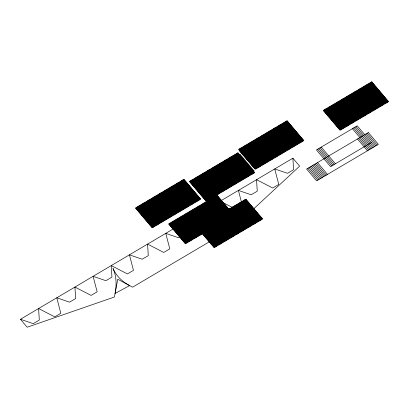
<?xml version="1.0" encoding="UTF-8"?>
<svg xmlns="http://www.w3.org/2000/svg" width="409" height="409" viewBox="0 0 409 409"><rect width="100%" height="100%" fill="white"/><g stroke="black" fill="none" stroke-linecap="round" stroke-linejoin="round"><path stroke-width="0.61" d="M268.115 140.849L269.24 138.876L275.804 137.526L273.181 150.522L272.66 151.693L270.196 152.276L270.364 153.452L268.345 154.648L267.072 154.121L265.594 155.87L264.102 155.89L248.56 153.631L252.266 148.907L254.868 148.682L257.143 147.071L256.821 145.686L264.086 141.391L265.538 142.107A18.967 6.892 -29.1 0 1 267.174 144.275A18.967 6.892 -29.1 0 1 268.11 140.849L265.538 142.107M228.605 163.943L231.182 162.685L232.307 160.711L238.871 159.357L239.71 176.437L239.183 177.608L236.719 178.191L236.888 179.367L234.873 180.558L233.6 180.037L232.123 181.785L230.625 181.806L211.627 175.466L215.338 170.742L217.936 170.512L220.216 168.902L219.889 167.521L227.153 163.227L228.605 163.943A18.967 6.892 -29.1 0 1 230.241 166.11A18.967 6.892 -29.1 0 1 231.177 162.685M218.554 233.012L232.286 224.163L236.53 224.812L299.623 166.146L292.89 158.201L20.45 319.271L27.178 327.215L114.387 297.021L117.787 279.224L132.588 287.179L219.362 235.875L218.554 233.012A242.747 88.175 -29.1 0 0 204.853 214.296M135.793 208.355L184.229 179.72M136.131 208.748L184.561 180.118M136.468 209.147L184.899 180.512M136.8 209.546L185.236 180.911M137.138 209.945L185.574 181.31M238.938 149.781L287.369 121.146M137.475 210.338L185.911 181.703M239.27 150.175L287.706 121.545M137.813 210.737L186.243 182.102M239.608 150.573L288.043 121.938M138.15 211.136L186.581 182.501M239.945 150.972L288.381 122.337M138.482 211.53L186.918 182.9M240.282 151.371L288.718 122.736M138.82 211.928L187.256 183.293M189.761 181.831L238.196 153.196M240.62 151.765L289.051 123.135M139.157 212.327L187.593 183.692M190.098 182.23L238.534 153.595M240.957 152.163L289.388 123.528M139.495 212.721L187.93 184.091M190.436 182.629L238.871 153.994M241.29 152.562L289.725 123.927M139.832 213.12L188.263 184.485M190.773 183.022L239.209 154.392M241.627 152.956L290.063 124.326M140.164 213.518L188.6 184.883M191.11 183.421L239.541 154.786M241.964 153.355L290.4 124.719M140.502 213.917L188.938 185.282M191.443 183.82L239.878 155.185M242.302 153.753L290.738 125.118M140.839 214.311L189.275 185.676M191.78 184.214L240.216 155.584M242.639 154.152L291.07 125.517M141.177 214.71L189.612 186.075M192.118 184.612L240.553 155.977M242.972 154.546L291.407 125.911M141.514 215.108L189.945 186.473M192.455 185.011L240.891 156.376M243.309 154.945L291.745 126.309M141.851 215.502L190.282 186.872M192.792 185.41L241.223 156.775M243.646 155.343L292.082 126.708M142.184 215.901L190.62 187.266M193.13 185.804L241.561 157.168M243.984 155.737L292.42 127.107M142.521 216.3L190.957 187.665M193.462 186.202L241.898 157.567M244.321 156.136L292.752 127.501M142.859 216.698L191.294 188.063M193.8 186.601L242.235 157.966M244.659 156.535L293.089 127.899M143.196 217.092L191.632 188.457M194.137 186.995L242.573 158.365M244.991 156.933L293.427 128.298M323.626 110.819L372.062 82.183M143.533 217.491L191.964 188.856M194.474 187.394L242.91 158.758M245.328 157.327L293.764 128.692M323.964 111.212L372.4 82.577M143.866 217.89L192.302 189.255M194.812 187.792L243.243 159.157M245.666 157.726L294.102 129.091M324.301 111.611L372.737 82.976M144.203 218.283L192.639 189.653M195.144 188.191L243.58 159.556M246.003 158.125L294.439 129.489M324.639 112.01L373.069 83.375M144.541 218.682L192.976 190.047M195.482 188.585L243.917 159.95M246.341 158.518L294.771 129.888M324.976 112.403L373.407 83.773M144.878 219.081L193.314 190.446M195.819 188.984L244.255 160.348M246.673 158.917L295.109 130.282M325.308 112.802L373.744 84.167M145.215 219.48L193.646 190.845M196.156 189.382L244.592 160.747M247.01 159.316L295.446 130.681M325.646 113.201L374.082 84.566M145.553 219.873L193.984 191.238M196.494 189.776L244.925 161.146M247.348 159.714L295.784 131.079M325.983 113.595L374.419 84.965M145.885 220.272L194.321 191.637M196.831 190.175L245.262 161.54M247.685 160.108L296.121 131.473M326.321 113.993L374.756 85.358M146.223 220.671L194.658 192.036M197.164 190.574L245.599 161.938M248.023 160.507L296.453 131.872M326.658 114.392L375.089 85.757M146.56 221.064L194.996 192.434M197.501 190.972L245.937 162.337M248.36 160.906L296.791 132.271M326.99 114.791L375.426 86.156M146.897 221.463L195.333 192.828M197.838 191.366L246.274 162.731M248.692 161.299L297.128 132.669M327.328 115.185L375.764 86.555M147.235 221.862L195.666 193.227M198.176 191.765L246.607 163.13M249.03 161.698L297.466 133.063M327.665 115.583L376.101 86.948M147.567 222.261L196.003 193.626M198.513 192.164L246.944 163.528M249.367 162.097L297.803 133.462M328.003 115.982L376.438 87.347M147.905 222.654L196.34 194.019M198.846 192.557L247.281 163.927M249.705 162.496L298.135 133.861M328.34 116.376L376.771 87.746M148.242 223.053L196.678 194.418M199.183 192.956L247.619 164.321M250.042 162.889L298.473 134.254M328.678 116.775L377.108 88.139M148.579 223.452L197.015 194.817M199.52 193.355L247.956 164.72M250.374 163.288L298.81 134.653M329.01 117.173L377.446 88.538M148.917 223.846L197.348 195.216M199.858 193.754L248.294 165.118M250.712 163.687L299.148 135.052M329.347 117.572L377.783 88.937M149.254 224.244L197.685 195.609M200.195 194.147L248.626 165.512M251.049 164.081L299.485 135.451M329.685 117.966L378.12 89.331M149.587 224.643L198.022 196.008M200.533 194.546L248.963 165.911M251.387 164.479L299.823 135.844M330.022 118.365L378.458 89.729M149.924 225.037L198.36 196.407M200.865 194.945L249.301 166.31M251.724 164.878L300.155 136.243M330.36 118.763L378.79 90.128M150.261 225.436L198.697 196.801M201.202 195.338L249.638 166.708M252.062 165.272L300.492 136.642M330.692 119.157L379.128 90.527M150.599 225.834L199.03 197.199M201.54 195.737L249.976 167.102M252.394 165.671L300.83 137.035M331.029 119.556L379.465 90.921M150.936 226.233L199.367 197.598M201.877 196.136L250.308 167.501M252.731 166.069L301.167 137.434M331.367 119.955L379.803 91.319M151.269 226.627L199.704 197.992M202.215 196.53L250.645 167.9M253.069 166.468L301.505 137.833M331.704 120.353L380.14 91.718M151.606 227.026L200.042 198.391M202.547 196.928L250.983 168.293M253.406 166.862L301.837 138.227M332.042 120.747L380.472 92.112M151.944 227.424L200.379 198.789M202.884 197.327L251.32 168.692M253.744 167.261L302.174 138.625M332.379 121.146L380.81 92.511M203.222 197.726L251.658 169.091M254.076 167.659L302.512 139.024M332.711 121.545L381.147 92.909M203.559 198.12L251.995 169.484M254.413 168.053L302.849 139.423M333.049 121.938L381.485 93.308M203.897 198.518L252.327 169.883M254.751 168.452L303.187 139.817M333.386 122.337L381.822 93.702M204.229 198.917L252.665 170.282M255.088 168.851L303.524 140.215M333.724 122.736L382.154 94.101M204.566 199.311L253.002 170.681M334.061 123.135L382.492 94.499M204.904 199.71L253.34 171.074M334.393 123.528L382.829 94.893M205.241 200.108L253.677 171.473M334.731 123.927L383.167 95.292M205.579 200.507L254.009 171.872M335.068 124.326L383.504 95.691M205.916 200.901L254.347 172.266M335.406 124.719L383.841 96.089M335.743 125.118L384.174 96.483M168.978 224.306L217.414 195.671M336.08 125.517L384.511 96.882M169.316 224.699L217.752 196.069M336.413 125.916L384.849 97.281M169.653 225.098L218.089 196.463M336.75 126.309L385.186 97.674M169.991 225.497L218.421 196.862M337.088 126.708L385.523 98.073M170.328 225.896L218.759 197.261M337.425 127.107L385.856 98.472M170.66 226.289L219.096 197.654M337.762 127.501L386.193 98.871M170.998 226.688L219.434 198.053M338.095 127.899L386.531 99.264M171.335 227.087L219.771 198.452M338.432 128.298L386.868 99.663M171.673 227.481L220.108 198.851M338.77 128.692L387.205 100.062M172.01 227.879L220.441 199.244M339.107 129.091L387.543 100.456M172.342 228.278L220.778 199.643M339.444 129.489L387.875 100.854M172.68 228.672L221.116 200.042M339.777 129.888L388.213 101.253M173.355 229.469L221.79 200.834M173.692 229.868L222.123 201.233M174.029 230.262L222.46 201.627M174.362 230.661L222.798 202.026M174.699 231.059L223.135 202.424M175.037 231.453L223.472 202.823M175.374 231.852L223.81 203.217M175.712 232.251L224.142 203.616M176.044 232.649L224.48 204.014M176.381 233.043L224.817 204.408M176.719 233.442L225.154 204.807M177.056 233.841L225.492 205.206M177.394 234.234L225.824 205.604M177.731 234.633L226.162 205.998M178.063 235.032L226.499 206.397M178.401 235.431L226.837 206.796M178.738 235.824L227.174 207.189M179.076 236.223L227.506 207.588M179.413 236.622L227.844 207.987M228.181 208.386L178.539 237.731L165.752 233.365L169.791 248.866L163.738 252.445L147.588 244.107L148.268 255.63L142.209 259.209L129.428 254.843L133.467 270.339L127.414 273.918L111.263 265.579L111.938 277.108L105.885 280.686L93.104 276.32L97.143 291.816L91.089 295.395L74.939 287.057L75.614 298.58L69.561 302.159L56.774 297.793L60.818 313.294L54.76 316.873L38.615 308.534L39.29 320.058L33.236 323.637L20.45 319.271M180.083 237.414L228.519 208.779M180.42 237.813L245.809 199.157L262.629 219.019L214.198 247.655L185.594 213.887M180.758 238.212L246.141 199.551M181.095 238.605L246.479 199.95M181.432 239.004L246.816 200.349M181.765 239.403L247.154 200.747M182.102 239.797L247.491 201.141M182.44 240.195L247.823 201.54M182.777 240.594L248.161 201.939M183.114 240.988L248.498 202.332M183.447 241.387L248.836 202.731M183.784 241.785L249.173 203.13M184.122 242.184L249.51 203.529M184.459 242.578L249.843 203.922M184.796 242.977L250.18 204.321M185.129 243.375L250.518 204.72M250.855 205.113L185.466 243.769L168.641 223.907L217.077 195.272L245.681 229.04M202.757 234.147L251.192 205.512M203.094 234.546L251.525 205.911M203.431 234.94L251.862 206.305M203.764 235.339L252.2 206.703M204.101 235.737L252.537 207.102M204.439 236.131L252.874 207.501M204.776 236.53L253.207 207.895M205.113 236.929L253.544 208.293M205.446 237.327L253.882 208.692M205.783 237.721L254.219 209.086M206.121 238.12L254.556 209.485M206.458 238.519L254.894 209.883M206.796 238.912L255.226 210.282M207.133 239.311L255.564 210.676M371.372 142.511L330.564 166.637L316.433 149.95L357.236 125.824L374.736 146.483M207.465 239.71L255.901 211.075M207.803 240.109L256.238 211.473M208.14 240.502L256.576 211.867M208.478 240.901L256.908 212.266M208.815 241.3L257.246 212.665M209.147 241.693L257.583 213.063M209.485 242.092L257.921 213.457M209.822 242.491L258.258 213.856M210.16 242.89L258.595 214.255M210.497 243.283L258.928 214.648M210.834 243.682L259.265 215.047M211.167 244.081L259.603 215.446M211.504 244.475L259.94 215.845M211.842 244.873L260.277 216.238M212.179 245.272L260.61 216.637M212.516 245.666L260.947 217.036M212.849 246.065L261.285 217.43M213.186 246.463L261.622 217.828M213.524 246.862L261.959 218.227M213.861 247.256L262.297 218.621M214.863 216.259L202.077 211.893L206.121 227.389M236.392 209.495L220.241 201.151L220.916 212.68M200.062 230.967L183.917 222.629L184.592 234.153M201.698 212.118L204.843 214.301A242.747 88.175 -29.1 0 0 232.276 224.173M370.513 82.5L387.338 102.368M369.301 83.216L386.127 103.083M368.095 83.932L384.915 103.799M366.883 84.648L383.708 104.515M365.672 85.363L382.497 105.231M364.46 86.079L381.285 105.946M363.248 86.795L380.073 106.662M362.037 87.511L378.862 107.378M360.83 88.226L377.65 108.094M359.618 88.942L376.444 108.809M358.407 89.658L375.232 109.525M357.195 90.374L374.02 110.241M355.983 91.089L372.809 110.957M354.772 91.805L371.597 111.672M353.565 92.521L370.385 112.388M352.353 93.237L369.179 113.104M351.142 93.952L367.967 113.82M349.93 94.668L366.755 114.535M348.719 95.384L365.544 115.251M347.507 96.1L364.332 115.967M346.295 96.815L363.12 116.683M345.089 97.531L361.909 117.398M343.877 98.247L360.702 118.114M342.665 98.963L359.491 118.83M341.454 99.684L358.279 119.546M340.242 100.399L357.067 120.261M367.164 133.252L377.154 145.052M339.03 101.115L355.856 120.977M365.953 133.968L375.948 145.768M337.824 101.831L354.644 121.693M336.612 102.547L353.437 122.409M356.024 126.539L373.524 147.199M335.4 103.262L352.226 123.124M354.818 127.255L372.313 147.915M334.189 103.978L351.014 123.84M353.606 127.971L371.101 148.631M332.977 104.694L349.802 124.556M352.394 128.687L369.889 149.346M331.765 105.41L348.591 125.272M358.688 138.262L368.678 150.062M330.559 106.125L347.379 125.987M357.476 138.978L367.471 150.778M329.347 106.841L346.172 126.703M328.136 107.557L344.961 127.419M326.924 108.273L343.749 128.135M325.712 108.988L342.537 128.85M324.501 109.704L341.326 129.566M321.275 147.087L335.406 163.774M320.063 147.802L334.194 164.49M318.851 148.518L332.987 165.205M317.645 149.234L331.776 165.921M285.825 121.463L302.65 141.33M284.613 122.179L301.438 142.046M317.517 162.603L327.512 174.403M283.401 122.894L300.226 142.761M316.305 163.319L326.3 175.118M282.19 123.61L299.015 143.477M315.094 164.035L325.089 175.834M280.978 124.326L297.803 144.193M313.887 164.75L323.877 176.55M279.766 125.042L296.591 144.909M312.675 165.466L322.665 177.266M278.56 125.757L295.38 145.624M311.464 166.182L321.459 177.981M277.348 126.473L294.173 146.34M310.252 166.898L320.247 178.697M276.136 127.189L292.962 147.056M309.04 167.613L319.035 179.413M274.925 127.905L291.75 147.772M307.829 168.329L317.824 180.129M273.713 128.62L290.538 148.487M272.501 129.336L289.327 149.203M271.295 130.057L288.115 149.919M270.083 130.773L286.908 150.635M268.871 131.488L285.697 151.35M267.66 132.204L284.485 152.066M266.448 132.92L283.273 152.782M265.236 133.636L282.062 153.498M264.03 134.351L280.85 154.213M262.818 135.067L279.644 154.929M261.607 135.783L278.432 155.645M260.395 136.499L277.22 156.361M259.183 137.214L276.009 157.076M257.972 137.93L274.797 157.792M256.76 138.646L273.585 158.508M255.553 139.362L272.374 159.224M254.342 140.077L271.167 159.939M253.13 140.793L269.955 160.655M251.918 141.509L268.744 161.371M250.707 142.225L267.532 162.087M249.495 142.94L266.32 162.802M248.289 143.656L265.109 163.518M247.077 144.372L263.902 164.234M245.865 145.088L262.69 164.95M244.654 145.803L261.479 165.665M243.442 146.519L260.267 166.386M242.23 147.235L259.055 167.102M241.024 147.951L257.844 167.818M239.812 148.666L256.637 168.534M236.647 153.518L253.473 173.38M235.441 154.234L252.261 174.096M234.229 154.95L251.054 174.812M233.018 155.665L249.843 175.527M231.806 156.381L248.631 176.243M230.594 157.097L247.419 176.959M229.383 157.813L246.208 177.675M228.176 158.528L244.996 178.39M226.964 159.244L243.784 179.106M225.753 159.96L242.578 179.822M224.541 160.676L241.366 180.538M223.329 161.391L240.155 181.253M222.118 162.107L238.943 181.969M220.906 162.823L237.731 182.685M219.699 163.539L236.52 183.401M218.488 164.254L235.313 184.122M217.276 164.97L234.101 184.837M216.064 165.686L232.89 185.553M244.597 199.873L261.423 219.735M214.853 166.402L231.678 186.269M243.386 200.589L260.211 220.451M213.641 167.117L230.466 186.985M242.174 201.305L258.999 221.167M212.435 167.833L229.255 187.7M240.962 202.02L257.788 221.882M211.223 168.549L228.048 188.416M239.751 202.736L256.576 222.598M210.011 169.265L226.837 189.132M238.539 203.452L255.364 223.314M208.8 169.98L225.625 189.848M237.332 204.168L254.153 224.03M207.588 170.696L224.413 190.563M236.121 204.883L252.946 224.745M206.376 171.412L223.202 191.279M234.909 205.599L251.734 225.461M205.17 172.128L221.99 191.995M233.697 206.315L250.523 226.177M203.958 172.843L220.778 192.711M232.486 207.031L249.311 226.893M202.746 173.559L219.572 193.426M231.274 207.746L248.099 227.608M201.535 174.275L218.36 194.142M230.068 208.462L246.888 228.324M200.323 174.991L217.148 194.858M199.111 175.706L215.937 195.574M215.865 195.988L244.47 229.761M197.9 176.422L214.725 196.289M214.653 196.703L243.258 230.477M196.693 177.138L213.513 197.005M213.447 197.419L242.046 231.192M195.482 177.854L212.307 197.721M212.235 198.135L240.835 231.908M194.27 178.569L211.095 198.437M211.024 198.851L239.623 232.624M193.058 179.285L209.883 199.152M209.812 199.566L238.416 233.34M191.847 180.001L208.672 199.868M208.6 200.282L237.205 234.055M190.635 180.717L207.46 200.584M207.389 200.998L235.993 234.771M206.182 201.714L234.781 235.487M204.97 202.429L233.57 236.203M203.759 203.145L232.358 236.918M182.68 180.037L199.505 199.904M202.547 203.861L231.146 237.634M181.468 180.752L198.293 200.62M201.335 204.577L229.94 238.35M180.257 181.468L197.082 201.335M200.124 205.292L228.728 239.066M179.045 182.184L195.87 202.051M198.917 206.008L227.516 239.781M177.838 182.9L194.658 202.767M197.705 206.724L226.305 240.497M176.627 183.615L193.452 203.483M196.494 207.44L225.093 241.213M175.415 184.331L192.24 204.198M195.282 208.161L223.881 241.929M174.203 185.047L191.029 204.914M194.071 208.876L222.675 242.644M172.992 185.763L189.817 205.63M192.859 209.592L221.463 243.36M171.78 186.478L188.605 206.346M191.647 210.308L220.252 244.076M170.568 187.194L187.394 207.061M190.441 211.024L219.04 244.792M169.362 187.91L186.182 207.777M189.229 211.739L217.828 245.507M168.15 188.626L184.975 208.493M188.017 212.455L216.617 246.223M166.938 189.341L183.764 209.209M186.806 213.171L215.41 246.939M165.727 190.057L182.552 209.924M164.515 190.773L181.34 210.64M184.382 214.602L201.208 234.464M163.303 191.489L180.129 211.356M183.176 215.318L199.996 235.18M162.097 192.204L178.917 212.072M181.964 216.034L198.789 235.896M160.885 192.925L177.71 212.787M180.752 216.75L197.578 236.612M159.674 193.641L176.499 213.503M179.541 217.465L196.366 237.327M158.462 194.357L175.287 214.219M178.329 218.181L195.154 238.043M157.25 195.073L174.076 214.935M177.117 218.897L193.943 238.759M156.039 195.788L172.864 215.65M175.911 219.613L192.731 239.475M154.832 196.504L171.652 216.366M174.699 220.328L191.524 240.19M153.62 197.22L170.446 217.082M173.488 221.044L190.313 240.906M152.409 197.936L169.234 217.798M172.276 221.76L189.101 241.622M151.197 198.651L168.022 218.513M171.064 222.476L187.889 242.338M149.985 199.367L166.811 219.229M169.853 223.191L186.678 243.053M148.774 200.083L165.599 219.945M147.562 200.799L164.387 220.661M146.356 201.514L163.176 221.376M145.144 202.23L161.969 222.092M143.932 202.946L160.757 222.808M142.721 203.662L159.546 223.524M141.509 204.377L158.334 224.239M140.297 205.093L157.122 224.955M139.091 205.809L155.911 225.671M137.879 206.525L154.704 226.387M136.667 207.24L153.493 227.102M242.445 205.911L238.406 190.415L251.187 194.781L257.241 191.202L256.566 179.679L272.716 188.017L278.769 184.439L274.73 168.937L287.512 173.309L293.57 169.725L292.89 158.201M113.058 268.57A242.747 88.175 -29.1 0 0 129.617 285.594L115.067 293.463A242.747 88.175 -29.1 0 0 113.073 268.56M220.211 168.907A18.967 6.892 -29.1 0 0 222.118 170.911A18.967 6.892 -29.1 0 0 217.941 170.512M254.873 148.677A18.967 6.892 -29.1 0 1 259.055 149.075A18.967 6.892 -29.1 0 1 257.143 147.071M267.108 153.728A3.446 1.253 -29.1 0 0 267.455 154.28L266.632 154.643A3.446 1.253 -29.1 0 0 267.113 153.728M270.932 152.102L270.247 152.629A3.446 1.253 -29.1 0 0 269.741 152.168A3.446 1.253 -29.1 0 0 270.932 152.102M237.46 178.017L236.77 178.544A3.446 1.253 -29.1 0 0 236.264 178.084A3.446 1.253 -29.1 0 0 237.46 178.017M183.892 179.321L135.456 207.956L152.281 227.818L200.717 199.188L183.892 179.321M287.036 120.747L238.6 149.382L255.426 169.249L303.856 140.614L287.036 120.747M180.226 184.336L144.259 205.599L158.395 222.281L194.357 201.023L180.226 184.336M275.16 129.259L239.199 150.517L253.329 167.204L289.296 145.947L275.16 129.259M177.884 187.47L159.72 198.207L172.506 202.573L178.559 198.994L177.884 187.47M237.859 152.802L189.428 181.438L206.248 201.3L254.684 172.664L237.859 152.802M239.981 154.229L204.019 175.492L218.15 192.179L254.112 170.916L239.981 154.229M162.951 199.873L156.898 203.452L160.936 218.953L179.101 208.212L162.951 199.873M371.725 81.785L323.289 110.42L340.114 130.282L388.55 101.647L371.725 81.785M217.787 199.326L181.821 220.589L195.957 237.271L231.918 216.013L217.787 199.326M234.469 206.156L198.508 227.414L212.644 244.101L248.606 222.844L234.469 206.156M368.371 132.536L306.622 169.045L316.612 180.844L378.366 144.336L368.371 132.536M233.979 180.19L233.156 180.558A3.446 1.253 -29.1 0 0 233.636 179.638A3.446 1.253 -29.1 0 0 233.979 180.195"/></g></svg>
